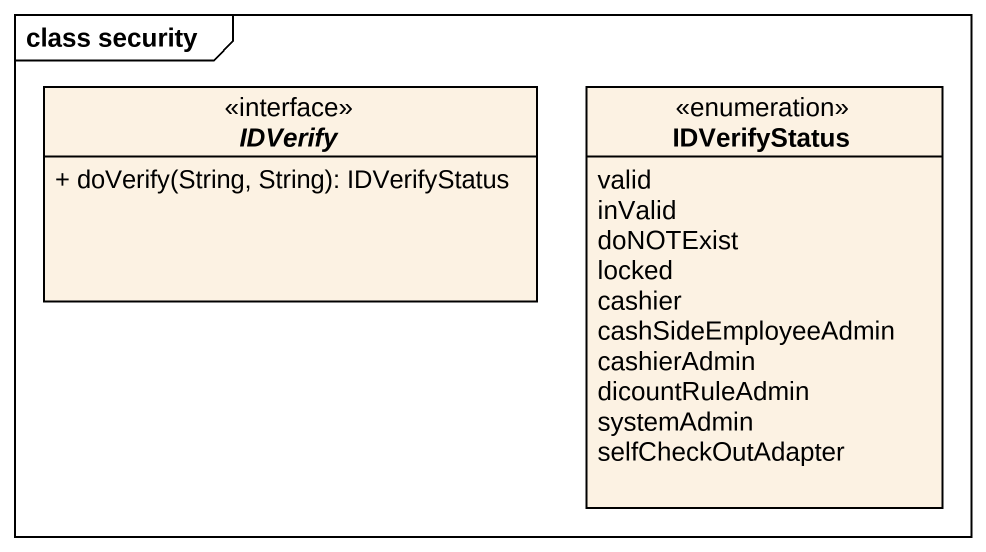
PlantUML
@startuml
mainframe class security
hide circle
hide empty members
skinparam classAttributeIconSize 0
interface IDVerify <<interface>> {
  + doVerify(String, String): IDVerifyStatus
}
enum IDVerifyStatus {
  valid
  inValid
  doNOTExist
  locked
  cashier
  cashSideEmployeeAdmin
  cashierAdmin
  dicountRuleAdmin
  systemAdmin
  selfCheckOutAdapter
}
@enduml
